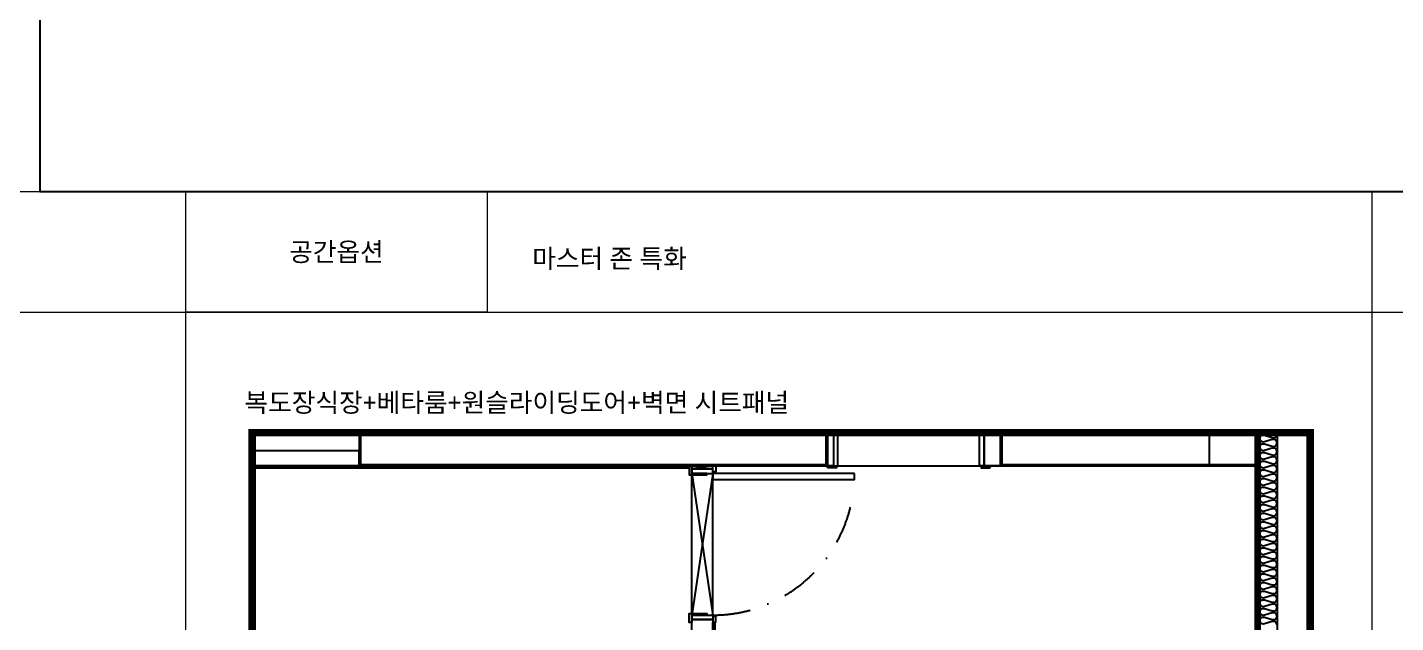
# Model space of a CAD drawing. Header units: millimetres. Extents: x -33000 to 294000, y 0 to 42408.
# Drawn here: x 173523 to 182607, y 5590 to 9539 of the extents above; entities that cross this region are included whole.
import ezdxf
from ezdxf.enums import TextEntityAlignment as Align

# ---------------------------------------------------------------- set-up
doc = ezdxf.new("R2010")
doc.units = ezdxf.units.MM
doc.header["$LTSCALE"] = 50
doc.linetypes.add('( Hidden )', pattern=[0.375, 0.25, -0.125])
doc.linetypes.add('DASHDOTX2', pattern=[2, 1, -0.5, 0, -0.5])
doc.layers.add('arch', color=8, linetype='Continuous')
doc.layers.add('실명', color=9, linetype='Continuous')
doc.styles.add('FORTELINE', font='malgun.ttf')

# ---------------------------------------------------------------- blocks, each defined once
blk = doc.blocks.new('*U335')
for points in [[(0, 0), (0, -6), (2892, -6), (2892, 0)], [(2892, -6), (2892, -15), (0, -15), (0, -6)]]:
    blk.add_lwpolyline(points, close=True)
blk = doc.blocks.new('*U333')
for points in [[(-292.1, 0), (-292.1, -6), (1412.9, -6), (1412.9, 0)], [(1412.9, -6), (1412.9, -15), (-292.1, -15), (-292.1, -6)]]:
    blk.add_lwpolyline(points, close=True)

msp = doc.modelspace()

# ---------------------------------------------------------------- linework, layer by layer
at = {"layer": 'arch', "linetype": 'ByBlock', "lineweight": 5}
for p, q in [((171235, 8449.6), (189411.5, 8449.6)), ((171235, 8449.6), (189411.5, 8449.6)), ((174575.2, 909.2), (174575.2, 8449.6)), ((182451.7, 909.2), (182451.7, 8449.6)), ((182451.7, 909.2), (182451.7, 8449.6)), ((169235, 7649.6), (182451.7, 7649.6)), ((169235, 7649.6), (189411.5, 7649.6))]:
    msp.add_line(p, q, dxfattribs=at)
at = {"layer": 'arch'}
for p, q in [((175725, 6849.6), (175725, 6629.6)), ((175735, 6849.6), (175735, 6639.6)), ((178825.1, 6839.6), (178825.1, 6639.6)), ((178835, 6849.6), (178835, 6629.6)), ((179985, 6629.6), (179985, 6849.6)), ((179995, 6639.6), (179995, 6839.6)), ((181370, 6839.6), (181370, 6639.6)), ((181675, 6849.6), (181675, 2729.6)), ((181685, 6849.6), (181685, 2719.6)), ((181695, 6849.6), (181695, 2709.6)), ((181705, 6849.6), (181705, 2699.6)), ((181820, 6849.6), (181820, 2584.6)), ((175735, 6639.6), (178825.1, 6639.6)), ((179995, 6639.6), (181370, 6639.6)), ((181370, 6639.6), (181685, 6639.6)), ((175725, 6629.6), (181675, 6629.6))]:
    msp.add_line(p, q, dxfattribs=at)
for points in [[(173606.2, 8449.6), (202131.2, 8449.6), (202131.2, 26109.6), (173606.2, 26109.6)], [(178835, 6849.6), (178875, 6849.6), (178875, 6629.6), (178835, 6629.6)], [(178875, 6849.6), (178875, 6629.6), (178905, 6629.6), (178905, 6849.6)], [(179875, 6849.6), (179875, 6629.6), (179845, 6629.6), (179845, 6849.6)], [(179875, 6849.6), (179985, 6849.6), (179985, 6629.6), (179875, 6629.6)], [(175025, 6729.6), (175025, 6629.6), (175725, 6629.6), (175725, 6729.6)], [(178075, 6579.6), (178075, 6609.6), (177935, 6609.6), (177935, 6579.6)], [(177935, 5639.6), (177935, 6579.6), (178075, 5639.6), (178075, 6579.6)], [(178093, 6629.6), (178093, 6589.6), (178075, 6589.6), (178075, 6629.6)], [(178835, 6617.6), (178835, 6629.6), (178895, 6629.6), (178895, 6617.6)], [(179915, 6617.6), (179915, 6629.6), (179855, 6629.6), (179855, 6617.6)], [(178075, 5639.6), (178075, 5609.6), (177935, 5609.6), (177935, 5639.6)], [(177935, 5609.6), (178075, 5609.6), (178075, 3844.6), (177935, 3844.6)], [(178093, 5589.6), (178093, 5629.6), (178075, 5629.6), (178075, 5589.6)]]:
    msp.add_lwpolyline(points, close=True, dxfattribs=at)
at = {"layer": 'arch', "linetype": 'ByBlock', "lineweight": 5}
msp.add_lwpolyline([(174575.2, 8449.6), (176575.2, 8449.6), (176575.2, 7649.6), (174575.2, 7649.6)], close=True, dxfattribs=at)
at = {"layer": 'arch', "ltscale": 25, "const_width": 50}
msp.add_lwpolyline([(182040, 6849.6), (175015, 6849.6), (175015, 1039.6), (182040, 1039.6)], close=True, dxfattribs=at)
at = {"layer": 'arch', "linetype": '( Hidden )', "ltscale": 2}
msp.add_lwpolyline([(179875, 6849.6), (178875, 6849.6), (178875, 6629.6), (179875, 6629.6)], close=True, dxfattribs=at)
at = {"layer": 'arch'}
msp.add_lwpolyline([(181820, 5574.6, 0.524856), (181788.8, 5596.1), (181736.2, 5581.8, -1.449198), (181736.2, 5624.9), (181788.8, 5610.6, 0.524856), (181820, 5632.1, 0.524856), (181788.8, 5653.6), (181736.2, 5639.3, -1.449198), (181736.2, 5682.4), (181788.8, 5668.1, 0.524856), (181820, 5689.6, 0.524856), (181788.8, 5711.1), (181736.2, 5696.8, -1.449198), (181736.2, 5739.9), (181788.8, 5725.6, 0.524856), (181820, 5747.1, 0.524856), (181788.8, 5768.6), (181736.2, 5754.3, -1.449198), (181736.2, 5797.4), (181788.8, 5783.1, 0.524856), (181820, 5804.6, 0.524856), (181788.8, 5826.1), (181736.2, 5811.8, -1.449198), (181736.2, 5854.9), (181788.8, 5840.6, 0.524856), (181820, 5862.1, 0.524856), (181788.8, 5883.6), (181736.2, 5869.3, -1.449198), (181736.2, 5912.4), (181788.8, 5898.1, 0.524856), (181820, 5919.6, 0.524856), (181788.8, 5941.1), (181736.2, 5926.8, -1.449198), (181736.2, 5969.9), (181788.8, 5955.6, 0.524856), (181820, 5977.1, 0.524856), (181788.8, 5998.6), (181736.2, 5984.3, -1.449198), (181736.2, 6027.4), (181788.8, 6013.1, 0.524856), (181820, 6034.6, 0.524856), (181788.8, 6056.1), (181736.2, 6041.8, -1.449198), (181736.2, 6084.9), (181788.8, 6070.6, 0.524856), (181820, 6092.1, 0.524856), (181788.8, 6113.6), (181736.2, 6099.3, -1.449198), (181736.2, 6142.4), (181788.8, 6128.1, 0.524856), (181820, 6149.6, 0.524856), (181788.8, 6171.1), (181736.2, 6156.8, -1.449198), (181736.2, 6199.9), (181788.8, 6185.6, 0.524856), (181820, 6207.1, 0.524856), (181788.8, 6228.6), (181736.2, 6214.3, -1.449198), (181736.2, 6257.4), (181788.8, 6243.1, 0.524856), (181820, 6264.6, 0.524856), (181788.8, 6286.1), (181736.2, 6271.8, -1.449198), (181736.2, 6314.9), (181788.8, 6300.6, 0.524856), (181820, 6322.1, 0.524856), (181788.8, 6343.6), (181736.2, 6329.3, -1.449198), (181736.2, 6372.4), (181788.8, 6358.1, 0.524856), (181820, 6379.6, 0.524856), (181788.8, 6401.1), (181736.2, 6386.8, -1.449198), (181736.2, 6429.9), (181788.8, 6415.6, 0.524856), (181820, 6437.1, 0.524856), (181788.8, 6458.6), (181736.2, 6444.3, -1.449198), (181736.2, 6487.4), (181788.8, 6473.1, 0.524856), (181820, 6494.6, 0.524856), (181788.8, 6516.1), (181736.2, 6501.8, -1.449198), (181736.2, 6544.9), (181788.8, 6530.6, 0.524856), (181820, 6552.1, 0.524856), (181788.8, 6573.6), (181736.2, 6559.3, -1.449198), (181736.2, 6602.4), (181788.8, 6588.1, 0.524856), (181820, 6609.6, 0.524856), (181788.8, 6631.1), (181736.2, 6616.8, -1.449198), (181736.2, 6659.9), (181788.8, 6645.6, 0.524856), (181820, 6667.1, 0.524856), (181788.8, 6688.6), (181736.2, 6674.3, -1.449198), (181736.2, 6717.4), (181788.8, 6703.1, 0.524856), (181820, 6724.6, 0.524856), (181788.8, 6746.1), (181736.2, 6731.8, -1.449198), (181736.2, 6774.9), (181788.8, 6760.6, 0.524856), (181820, 6782.1, 0.524856), (181788.8, 6803.6), (181736.2, 6789.3, -1.449198), (181736.2, 6832.4), (181788.8, 6818.1, 0.524856), (181820, 6839.6, 0.112907), (181817.7, 6849.6, 0.112907)], format="xyb", dxfattribs=at)
at = {"layer": 'arch', "linetype": 'Continuous', "ltscale": 4}
for points in [[(177935, 6629.6), (177917, 6629.6), (177917, 6569.6), (177935, 6569.6)], [(179015, 6579.6), (178075, 6579.6), (178075, 6539.6), (179015, 6539.6)], [(177935, 5589.6), (177917, 5589.6), (177917, 5649.6), (177935, 5649.6)]]:
    msp.add_lwpolyline(points, close=True, dxfattribs=at)
at = {"layer": 'arch'}
for points in [[(177935, 6629.6), (177935, 6609.6), (178075, 6609.6), (178075, 6629.6), (177935, 6629.6), (178075, 6609.6)], [(177935, 6579.6), (177935, 6574.6), (177940, 6574.6), (177940, 6569.6), (178035, 6569.6), (178035, 6579.6), (177935, 6579.6)], [(177935, 5639.6), (177935, 5644.6), (177940, 5644.6), (177940, 5649.6), (178035, 5649.6), (178035, 5639.6), (177935, 5639.6)]]:
    msp.add_lwpolyline(points, dxfattribs=at)
at = {"layer": 'arch', "linetype": 'DASHDOTX2', "ltscale": 5}
msp.add_arc((178075, 6579.6), 940, 270, 360, dxfattribs=at)

# ---------------------------------------------------------------- block references
at = {"layer": 'arch'}
msp.add_blockref('*U335', (175025, 6629.6), dxfattribs=at)
at = {"layer": 'arch', "xscale": -1, "rotation": 90}
msp.add_blockref('*U333', (178075, 5297.5), dxfattribs=at)

# ---------------------------------------------------------------- texts
at = {"layer": '실명', "style": 'FORTELINE'}
msp.add_text('공간옵션', height=125, dxfattribs=at).set_placement((175575.2, 8049.6), align=Align.MIDDLE_CENTER)
for s, p in [('마스터 존 특화', (176875.2, 8006)), ('복도장식장+베타룸+원슬라이딩도어+벽면 시트패널', (174965, 7049.6))]:
    msp.add_text(s, height=125, dxfattribs=at).set_placement(p, align=Align.MIDDLE_LEFT)

doc.saveas('drawing.dxf')
